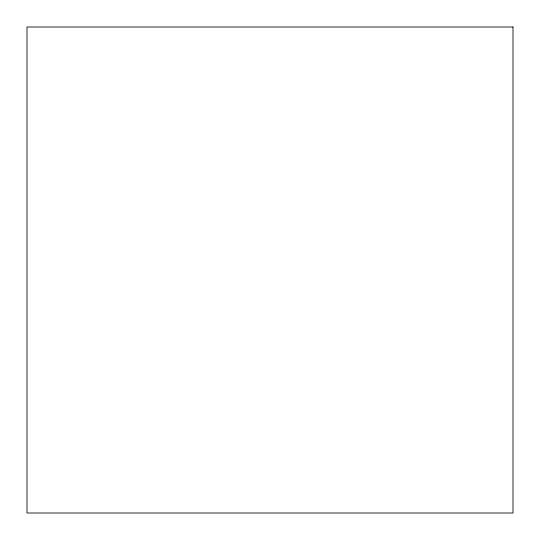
<?xml version="1.0" encoding="UTF-8"?>
<svg xmlns="http://www.w3.org/2000/svg" width="540" height="540" viewBox="0 0 540 540"><rect width="100%" height="100%" fill="white"/><g stroke="black" fill="none" stroke-linecap="round" stroke-linejoin="round"><path stroke-width="0.81" d="M513 27L27 27L27 513L513 513L513 27"/></g></svg>
